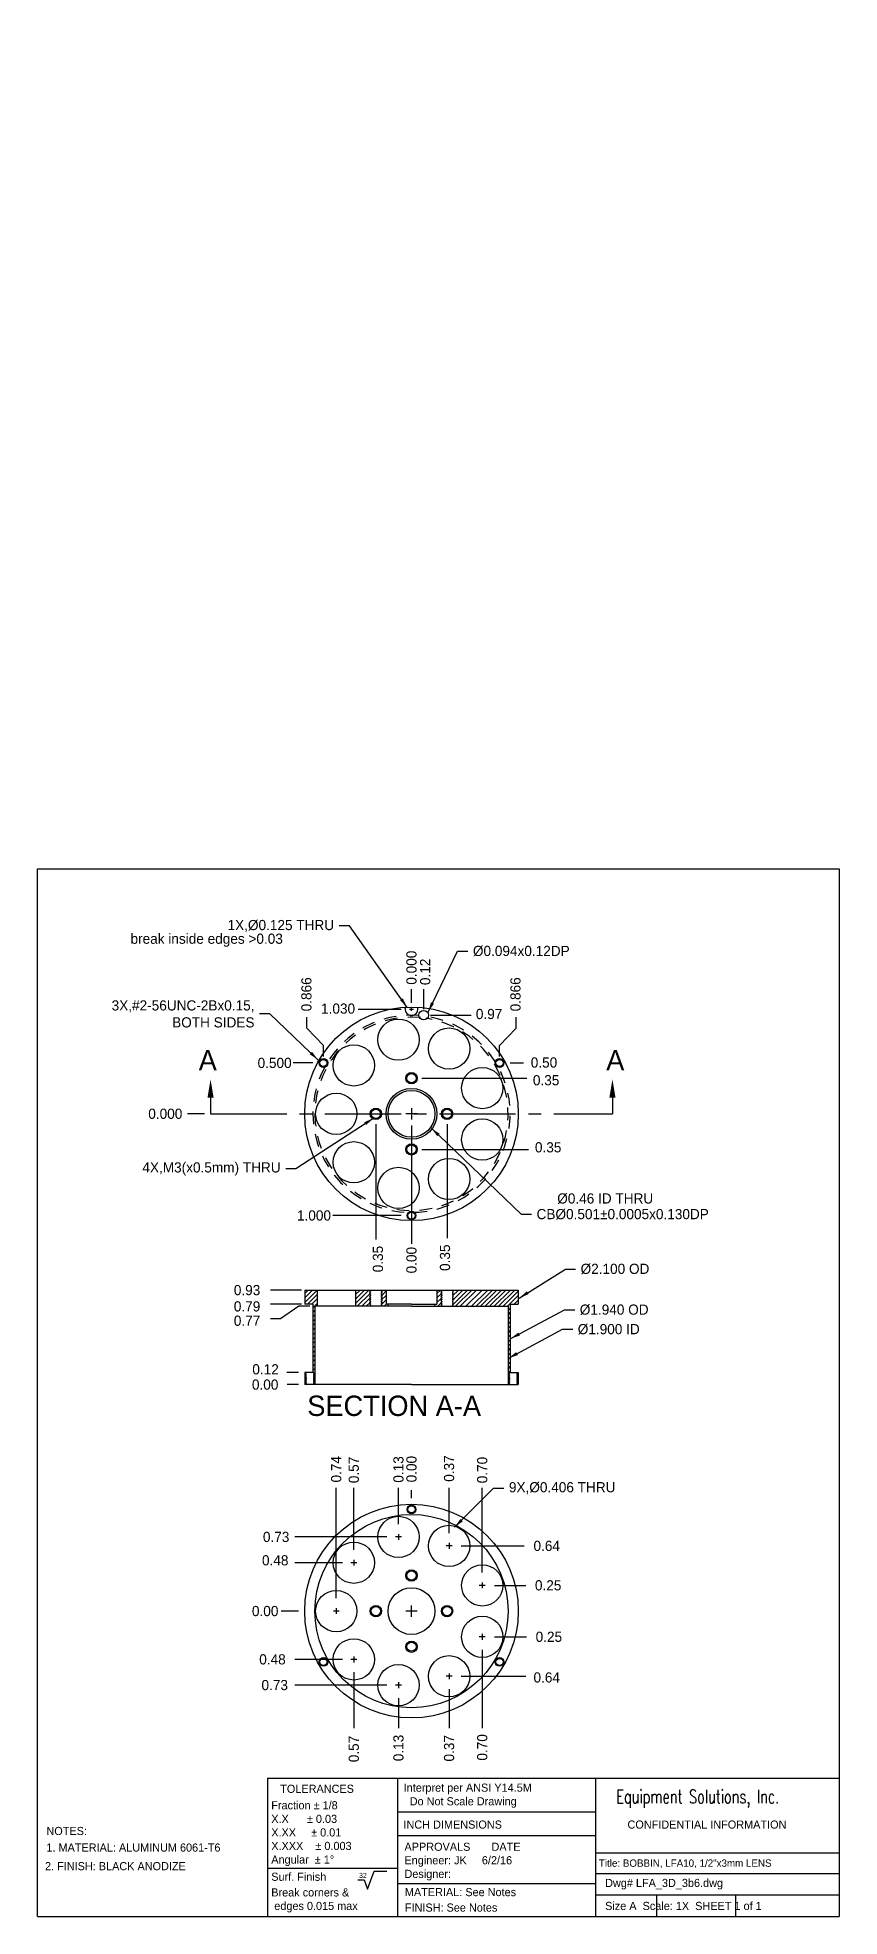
# Model space of a CAD drawing. Extents: x 4.6 to 12.5, y -12.5 to 6.
import ezdxf

# ---------------------------------------------------------------- set-up
doc = ezdxf.new("R2010")
doc.units = 0
doc.header["$MEASUREMENT"] = 0
doc.linetypes.add('CENTER2', pattern=[1.125, 0.75, -0.125, 0.125, -0.125])
doc.linetypes.add('HIDDEN2', pattern=[0.1875, 0.125, -0.0625])
doc.layers.get('0').update_dxf_attribs({"linetype": 'CONTINUOUS'})
for name, color, linetype in [('FASTENERS', 1, 'CONTINUOUS'), ('OBJECT', 7, 'CONTINUOUS'), ('TEXT', 1, 'CONTINUOUS')]:
    doc.layers.add(name, color=color, linetype=linetype)
doc.styles.add('ROMANC', font='romanc', dxfattribs={"width": 0.7, "height": 0.1})
doc.dimstyles.get("Standard").update_dxf_attribs({"dimtxt": 0.18, "dimasz": 0.18, "dimexe": 0.18, "dimexo": 0.0625, "dimgap": 0.09, "dimtad": 0, "dimtih": 1, "dimtoh": 1, "dimdec": 4, "dimzin": 0, "dimdsep": 46, "dimtxsty": 'STANDARD', "dimcen": 0.09, "dimadec": 0, "dimazin": 0, "dimtfac": 1, "dimtdec": 4, "dimtofl": 0, "dimtmove": 0, "dimatfit": 3, "dimfxl": 1, "dimtolj": 1, "dimtzin": 0, "dimarcsym": 0})

msp = doc.modelspace()

# ---------------------------------------------------------------- linework, layer by layer
for p, q in [((4.592, -12.511), (4.592, -2.211)), ((4.592, -2.211), (12.475, -2.211)), ((12.475, -2.211), (12.475, -12.511)), ((6.853, -11.153), (12.475, -11.153)), ((6.853, -11.153), (6.853, -12.511)), ((8.133, -11.153), (8.133, -12.511)), ((10.08, -11.153), (10.08, -12.511)), ((12.475, -11.153), (12.475, -12.511)), ((8.133, -11.484), (10.08, -11.484)), ((8.133, -11.715), (10.08, -11.715)), ((10.08, -11.885), (12.475, -11.885)), ((6.853, -12.038), (8.133, -12.038)), ((7.742, -12.153), (7.804, -12.153)), ((7.804, -12.153), (7.837, -12.244)), ((7.837, -12.244), (7.903, -12.067)), ((7.903, -12.067), (8.028, -12.067)), ((8.133, -12.189), (10.08, -12.189)), ((10.08, -12.089), (12.475, -12.089)), ((10.08, -12.298), (12.477, -12.298)), ((10.679, -12.298), (10.679, -12.511)), ((11.455, -12.298), (11.455, -12.511)), ((4.592, -12.511), (12.475, -12.511))]:
    msp.add_line(p, q)
at = {"layer": 'FASTENERS'}
for p, q in [((7.219, -6.473), (7.341, -6.352)), ((7.219, -6.429), (7.297, -6.352)), ((7.219, -6.385), (7.252, -6.352)), ((7.245, -6.492), (7.341, -6.395)), ((7.289, -6.492), (7.341, -6.439)), ((7.717, -6.397), (7.763, -6.352)), ((7.717, -6.485), (7.851, -6.352)), ((7.717, -6.441), (7.807, -6.352)), ((7.735, -6.512), (7.862, -6.385)), ((7.78, -6.512), (7.867, -6.424)), ((7.971, -6.408), (7.978, -6.401)), ((7.975, -6.449), (8.019, -6.404)), ((7.979, -6.401), (8.019, -6.36)), ((7.979, -6.489), (8.019, -6.449)), ((8.519, -6.386), (8.554, -6.352)), ((8.519, -6.43), (8.564, -6.386)), ((8.519, -6.475), (8.56, -6.434)), ((8.562, -6.432), (8.567, -6.427)), ((8.671, -6.499), (8.819, -6.352)), ((8.672, -6.41), (8.731, -6.352)), ((8.677, -6.45), (8.775, -6.352)), ((8.703, -6.512), (8.863, -6.352)), ((8.748, -6.512), (8.908, -6.352)), ((8.804, -6.512), (8.964, -6.352)), ((8.86, -6.512), (9.02, -6.352)), ((8.904, -6.512), (9.064, -6.352)), ((8.949, -6.512), (9.109, -6.352)), ((8.993, -6.512), (9.153, -6.352)), ((9.037, -6.512), (9.197, -6.352)), ((9.081, -6.512), (9.241, -6.352)), ((9.125, -6.512), (9.285, -6.352)), ((9.17, -6.512), (9.319, -6.362)), ((9.214, -6.512), (9.319, -6.406)), ((9.278, -6.492), (9.319, -6.45)), ((7.299, -6.526), (7.341, -6.484)), ((7.299, -6.57), (7.318, -6.552)), ((7.299, -6.614), (7.319, -6.594)), ((7.299, -6.658), (7.318, -6.64)), ((7.318, -6.552), (7.319, -6.55)), ((7.824, -6.512), (7.861, -6.474)), ((8.001, -6.512), (8.021, -6.492)), ((8.527, -6.512), (8.563, -6.475)), ((9.219, -6.55), (9.239, -6.53)), ((9.219, -6.594), (9.239, -6.574)), ((9.219, -6.639), (9.239, -6.619)), ((7.299, -6.702), (7.319, -6.682)), ((7.299, -6.747), (7.318, -6.728)), ((7.299, -6.791), (7.319, -6.771)), ((7.299, -6.835), (7.318, -6.817)), ((9.219, -6.683), (9.239, -6.663)), ((9.219, -6.727), (9.239, -6.707)), ((9.219, -6.771), (9.239, -6.751)), ((9.219, -6.815), (9.239, -6.795)), ((7.299, -6.879), (7.319, -6.859)), ((7.299, -6.923), (7.318, -6.905)), ((7.299, -6.968), (7.319, -6.948)), ((7.299, -7.012), (7.318, -6.993)), ((9.219, -6.86), (9.239, -6.84)), ((9.219, -6.904), (9.239, -6.884)), ((9.219, -6.948), (9.239, -6.928)), ((9.219, -6.992), (9.239, -6.972)), ((9.219, -7.036), (9.239, -7.016)), ((7.299, -7.056), (7.319, -7.036)), ((7.299, -7.1), (7.318, -7.082)), ((7.299, -7.144), (7.319, -7.124)), ((7.309, -7.179), (7.318, -7.17)), ((9.219, -7.081), (9.239, -7.061)), ((9.219, -7.125), (9.239, -7.105)), ((9.219, -7.169), (9.239, -7.149)), ((7.308, -7.224), (7.319, -7.213)), ((7.308, -7.268), (7.319, -7.257)), ((9.219, -7.213), (9.227, -7.205)), ((9.219, -7.257), (9.227, -7.25))]:
    msp.add_line(p, q, dxfattribs=at)
at = {"layer": 'OBJECT'}
for p, q in [((8.207, -3.583), (8.207, -3.571)), ((8.332, -3.583), (8.332, -3.571)), ((7.219, -6.352), (9.319, -6.352)), ((7.219, -6.352), (7.219, -6.492)), ((7.341, -6.352), (7.341, -6.512)), ((7.717, -6.352), (7.717, -6.512)), ((7.86, -6.365), (7.86, -6.352)), ((7.86, -6.365), (7.867, -6.371)), ((7.86, -6.38), (7.867, -6.374)), ((7.86, -6.383), (7.86, -6.38)), ((7.86, -6.383), (7.867, -6.389)), ((7.86, -6.398), (7.867, -6.392)), ((7.86, -6.401), (7.86, -6.398)), ((7.86, -6.401), (7.867, -6.407)), ((7.86, -6.416), (7.867, -6.41)), ((7.86, -6.419), (7.86, -6.416)), ((7.86, -6.419), (7.867, -6.425)), ((7.86, -6.434), (7.867, -6.428)), ((7.86, -6.437), (7.86, -6.434)), ((7.86, -6.437), (7.867, -6.443)), ((7.86, -6.452), (7.867, -6.446)), ((7.86, -6.455), (7.86, -6.452)), ((7.86, -6.455), (7.867, -6.461)), ((7.86, -6.47), (7.867, -6.464)), ((7.867, -6.371), (7.867, -6.374)), ((7.867, -6.389), (7.867, -6.392)), ((7.867, -6.407), (7.867, -6.41)), ((7.867, -6.425), (7.867, -6.428)), ((7.867, -6.443), (7.867, -6.446)), ((7.867, -6.461), (7.867, -6.464)), ((7.979, -6.365), (7.971, -6.371)), ((7.971, -6.371), (7.971, -6.374)), ((7.979, -6.38), (7.971, -6.374)), ((7.979, -6.383), (7.971, -6.389)), ((7.971, -6.389), (7.971, -6.392)), ((7.979, -6.398), (7.971, -6.392)), ((7.979, -6.401), (7.971, -6.407)), ((7.971, -6.407), (7.971, -6.41)), ((7.979, -6.416), (7.971, -6.41)), ((7.979, -6.419), (7.971, -6.425)), ((7.971, -6.425), (7.971, -6.428)), ((7.979, -6.434), (7.971, -6.428)), ((7.979, -6.437), (7.971, -6.443)), ((7.971, -6.443), (7.971, -6.446)), ((7.979, -6.452), (7.971, -6.446)), ((7.979, -6.455), (7.971, -6.461)), ((7.971, -6.461), (7.971, -6.464)), ((7.979, -6.47), (7.971, -6.464)), ((7.979, -6.365), (7.979, -6.352)), ((7.979, -6.383), (7.979, -6.38)), ((7.979, -6.401), (7.979, -6.398)), ((7.979, -6.419), (7.979, -6.416)), ((7.979, -6.437), (7.979, -6.434)), ((7.979, -6.455), (7.979, -6.452)), ((8.019, -6.352), (8.019, -6.492)), ((8.519, -6.352), (8.519, -6.492)), ((8.56, -6.365), (8.56, -6.352)), ((8.56, -6.365), (8.567, -6.371)), ((8.56, -6.38), (8.567, -6.374)), ((8.56, -6.383), (8.56, -6.38)), ((8.56, -6.383), (8.567, -6.389)), ((8.56, -6.398), (8.567, -6.392)), ((8.56, -6.401), (8.56, -6.398)), ((8.56, -6.401), (8.567, -6.407)), ((8.56, -6.416), (8.567, -6.41)), ((8.56, -6.419), (8.56, -6.416)), ((8.56, -6.419), (8.567, -6.425)), ((8.56, -6.434), (8.567, -6.428)), ((8.56, -6.437), (8.56, -6.434)), ((8.56, -6.437), (8.567, -6.443)), ((8.56, -6.452), (8.567, -6.446)), ((8.56, -6.455), (8.56, -6.452)), ((8.56, -6.455), (8.567, -6.461)), ((8.56, -6.47), (8.567, -6.464)), ((8.567, -6.371), (8.567, -6.374)), ((8.567, -6.389), (8.567, -6.392)), ((8.567, -6.407), (8.567, -6.41)), ((8.567, -6.425), (8.567, -6.428)), ((8.567, -6.443), (8.567, -6.446)), ((8.567, -6.461), (8.567, -6.464)), ((8.679, -6.365), (8.671, -6.371)), ((8.671, -6.371), (8.671, -6.374)), ((8.679, -6.38), (8.671, -6.374)), ((8.679, -6.383), (8.671, -6.389)), ((8.671, -6.389), (8.671, -6.392)), ((8.679, -6.398), (8.671, -6.392)), ((8.679, -6.401), (8.671, -6.407)), ((8.671, -6.407), (8.671, -6.41)), ((8.679, -6.416), (8.671, -6.41)), ((8.679, -6.419), (8.671, -6.425)), ((8.671, -6.425), (8.671, -6.428)), ((8.679, -6.434), (8.671, -6.428)), ((8.679, -6.437), (8.671, -6.443)), ((8.671, -6.443), (8.671, -6.446)), ((8.679, -6.452), (8.671, -6.446)), ((8.679, -6.455), (8.671, -6.461)), ((8.671, -6.461), (8.671, -6.464)), ((8.679, -6.47), (8.671, -6.464)), ((8.679, -6.365), (8.679, -6.352)), ((8.679, -6.383), (8.679, -6.38)), ((8.679, -6.401), (8.679, -6.398)), ((8.679, -6.419), (8.679, -6.416)), ((8.679, -6.437), (8.679, -6.434)), ((8.679, -6.455), (8.679, -6.452)), ((9.319, -6.352), (9.319, -6.492)), ((7.299, -6.492), (7.219, -6.492)), ((7.299, -6.492), (7.299, -7.162)), ((8.269, -6.512), (7.319, -6.512)), ((7.319, -6.512), (7.319, -7.282)), ((7.86, -6.473), (7.86, -6.47)), ((7.86, -6.473), (7.867, -6.479)), ((7.86, -6.488), (7.867, -6.482)), ((7.86, -6.491), (7.86, -6.488)), ((7.86, -6.491), (7.867, -6.497)), ((7.86, -6.506), (7.867, -6.5)), ((7.86, -6.512), (7.86, -6.506)), ((7.867, -6.479), (7.867, -6.482)), ((7.867, -6.497), (7.867, -6.5)), ((7.979, -6.473), (7.971, -6.479)), ((7.971, -6.479), (7.971, -6.482)), ((7.979, -6.488), (7.971, -6.482)), ((7.979, -6.491), (7.971, -6.497)), ((7.971, -6.497), (7.971, -6.5)), ((7.979, -6.506), (7.971, -6.5)), ((7.979, -6.473), (7.979, -6.47)), ((7.979, -6.491), (7.979, -6.488)), ((7.979, -6.512), (7.979, -6.506)), ((8.269, -6.492), (8.019, -6.492)), ((8.039, -6.512), (8.039, -6.492)), ((8.269, -6.492), (8.519, -6.492)), ((8.269, -6.512), (9.219, -6.512)), ((8.499, -6.512), (8.499, -6.492)), ((8.56, -6.473), (8.56, -6.47)), ((8.56, -6.473), (8.567, -6.479)), ((8.56, -6.488), (8.567, -6.482)), ((8.56, -6.491), (8.56, -6.488)), ((8.56, -6.491), (8.567, -6.497)), ((8.56, -6.506), (8.567, -6.5)), ((8.56, -6.512), (8.56, -6.506)), ((8.567, -6.479), (8.567, -6.482)), ((8.567, -6.497), (8.567, -6.5)), ((8.679, -6.473), (8.671, -6.479)), ((8.671, -6.479), (8.671, -6.482)), ((8.679, -6.488), (8.671, -6.482)), ((8.679, -6.491), (8.671, -6.497)), ((8.671, -6.497), (8.671, -6.5)), ((8.679, -6.506), (8.671, -6.5)), ((8.679, -6.473), (8.679, -6.47)), ((8.679, -6.491), (8.679, -6.488)), ((8.679, -6.512), (8.679, -6.506)), ((9.219, -6.512), (9.219, -7.282)), ((9.239, -6.492), (9.239, -7.162)), ((9.239, -6.492), (9.319, -6.492)), ((7.31, -7.162), (7.219, -7.162)), ((7.219, -7.162), (7.219, -7.282)), ((7.234, -7.166), (7.227, -7.169)), ((7.227, -7.172), (7.227, -7.169)), ((7.234, -7.175), (7.227, -7.172)), ((7.234, -7.177), (7.227, -7.18)), ((7.227, -7.183), (7.227, -7.18)), ((7.234, -7.186), (7.227, -7.183)), ((7.234, -7.189), (7.227, -7.192)), ((7.227, -7.195), (7.227, -7.192)), ((7.234, -7.198), (7.227, -7.195)), ((7.234, -7.2), (7.227, -7.202)), ((7.227, -7.206), (7.227, -7.202)), ((7.234, -7.164), (7.229, -7.162)), ((7.234, -7.164), (7.234, -7.166)), ((7.234, -7.175), (7.234, -7.177)), ((7.234, -7.186), (7.234, -7.189)), ((7.234, -7.198), (7.234, -7.2)), ((7.304, -7.164), (7.31, -7.162)), ((7.304, -7.164), (7.304, -7.166)), ((7.304, -7.166), (7.312, -7.169)), ((7.304, -7.175), (7.312, -7.172)), ((7.304, -7.175), (7.304, -7.177)), ((7.304, -7.177), (7.312, -7.18)), ((7.304, -7.186), (7.312, -7.183)), ((7.304, -7.186), (7.304, -7.189)), ((7.304, -7.189), (7.312, -7.192)), ((7.304, -7.198), (7.312, -7.195)), ((7.304, -7.198), (7.304, -7.2)), ((7.304, -7.2), (7.312, -7.202)), ((7.312, -7.172), (7.312, -7.169)), ((7.312, -7.183), (7.312, -7.18)), ((7.312, -7.195), (7.312, -7.192)), ((7.312, -7.206), (7.312, -7.202)), ((9.234, -7.166), (9.227, -7.169)), ((9.227, -7.172), (9.227, -7.169)), ((9.234, -7.175), (9.227, -7.172)), ((9.234, -7.177), (9.227, -7.18)), ((9.227, -7.183), (9.227, -7.18)), ((9.234, -7.186), (9.227, -7.183)), ((9.234, -7.189), (9.227, -7.192)), ((9.227, -7.195), (9.227, -7.192)), ((9.234, -7.198), (9.227, -7.195)), ((9.234, -7.2), (9.227, -7.202)), ((9.227, -7.206), (9.227, -7.202)), ((9.229, -7.162), (9.319, -7.162)), ((9.234, -7.164), (9.229, -7.162)), ((9.234, -7.164), (9.234, -7.166)), ((9.234, -7.175), (9.234, -7.177)), ((9.234, -7.186), (9.234, -7.189)), ((9.234, -7.198), (9.234, -7.2)), ((9.304, -7.164), (9.31, -7.162)), ((9.304, -7.164), (9.304, -7.166)), ((9.304, -7.166), (9.312, -7.169)), ((9.304, -7.175), (9.312, -7.172)), ((9.304, -7.175), (9.304, -7.177)), ((9.304, -7.177), (9.312, -7.18)), ((9.304, -7.186), (9.312, -7.183)), ((9.304, -7.186), (9.304, -7.189)), ((9.304, -7.189), (9.312, -7.192)), ((9.304, -7.198), (9.312, -7.195)), ((9.304, -7.198), (9.304, -7.2)), ((9.304, -7.2), (9.312, -7.202)), ((9.312, -7.172), (9.312, -7.169)), ((9.312, -7.183), (9.312, -7.18)), ((9.312, -7.195), (9.312, -7.192)), ((9.312, -7.206), (9.312, -7.202)), ((9.319, -7.162), (9.319, -7.282)), ((8.269, -7.282), (7.219, -7.282)), ((7.234, -7.208), (7.227, -7.206)), ((7.234, -7.211), (7.227, -7.214)), ((7.227, -7.217), (7.227, -7.214)), ((7.234, -7.22), (7.227, -7.217)), ((7.234, -7.222), (7.227, -7.225)), ((7.227, -7.228), (7.227, -7.225)), ((7.234, -7.231), (7.227, -7.228)), ((7.234, -7.234), (7.227, -7.236)), ((7.227, -7.24), (7.227, -7.236)), ((7.234, -7.242), (7.227, -7.24)), ((7.234, -7.245), (7.227, -7.248)), ((7.227, -7.251), (7.227, -7.248)), ((7.234, -7.254), (7.227, -7.251)), ((7.234, -7.257), (7.227, -7.259)), ((7.227, -7.263), (7.227, -7.259)), ((7.234, -7.265), (7.227, -7.263)), ((7.234, -7.268), (7.227, -7.27)), ((7.227, -7.274), (7.227, -7.27)), ((7.234, -7.276), (7.227, -7.274)), ((7.234, -7.208), (7.234, -7.211)), ((7.234, -7.22), (7.234, -7.222)), ((7.234, -7.231), (7.234, -7.234)), ((7.234, -7.242), (7.234, -7.245)), ((7.234, -7.254), (7.234, -7.257)), ((7.234, -7.265), (7.234, -7.268)), ((7.234, -7.276), (7.234, -7.282)), ((7.304, -7.208), (7.312, -7.206)), ((7.304, -7.208), (7.304, -7.211)), ((7.304, -7.211), (7.312, -7.214)), ((7.304, -7.22), (7.312, -7.217)), ((7.304, -7.22), (7.304, -7.222)), ((7.304, -7.222), (7.312, -7.225)), ((7.304, -7.231), (7.312, -7.228)), ((7.304, -7.231), (7.304, -7.234)), ((7.304, -7.234), (7.312, -7.236)), ((7.304, -7.242), (7.312, -7.24)), ((7.304, -7.242), (7.304, -7.245)), ((7.304, -7.245), (7.312, -7.248)), ((7.304, -7.254), (7.312, -7.251)), ((7.304, -7.254), (7.304, -7.257)), ((7.304, -7.257), (7.312, -7.259)), ((7.304, -7.265), (7.312, -7.263)), ((7.304, -7.265), (7.304, -7.268)), ((7.304, -7.268), (7.312, -7.27)), ((7.304, -7.276), (7.312, -7.274)), ((7.304, -7.276), (7.304, -7.282)), ((7.312, -7.217), (7.312, -7.214)), ((7.312, -7.228), (7.312, -7.225)), ((7.312, -7.24), (7.312, -7.236)), ((7.312, -7.251), (7.312, -7.248)), ((7.312, -7.263), (7.312, -7.259)), ((7.312, -7.274), (7.312, -7.27)), ((8.269, -7.282), (9.319, -7.282)), ((9.234, -7.208), (9.227, -7.206)), ((9.234, -7.211), (9.227, -7.214)), ((9.227, -7.217), (9.227, -7.214)), ((9.234, -7.22), (9.227, -7.217)), ((9.234, -7.222), (9.227, -7.225)), ((9.227, -7.228), (9.227, -7.225)), ((9.234, -7.231), (9.227, -7.228)), ((9.234, -7.234), (9.227, -7.236)), ((9.227, -7.24), (9.227, -7.236)), ((9.234, -7.242), (9.227, -7.24)), ((9.234, -7.245), (9.227, -7.248)), ((9.227, -7.251), (9.227, -7.248)), ((9.234, -7.254), (9.227, -7.251)), ((9.234, -7.257), (9.227, -7.259)), ((9.227, -7.263), (9.227, -7.259)), ((9.234, -7.265), (9.227, -7.263)), ((9.234, -7.268), (9.227, -7.27)), ((9.227, -7.274), (9.227, -7.27)), ((9.234, -7.276), (9.227, -7.274)), ((9.234, -7.208), (9.234, -7.211)), ((9.234, -7.22), (9.234, -7.222)), ((9.234, -7.231), (9.234, -7.234)), ((9.234, -7.242), (9.234, -7.245)), ((9.234, -7.254), (9.234, -7.257)), ((9.234, -7.265), (9.234, -7.268)), ((9.234, -7.276), (9.234, -7.282)), ((9.304, -7.208), (9.312, -7.206)), ((9.304, -7.208), (9.304, -7.211)), ((9.304, -7.211), (9.312, -7.214)), ((9.304, -7.22), (9.312, -7.217)), ((9.304, -7.22), (9.304, -7.222)), ((9.304, -7.222), (9.312, -7.225)), ((9.304, -7.231), (9.312, -7.228)), ((9.304, -7.231), (9.304, -7.234)), ((9.304, -7.234), (9.312, -7.236)), ((9.304, -7.242), (9.312, -7.24)), ((9.304, -7.242), (9.304, -7.245)), ((9.304, -7.245), (9.312, -7.248)), ((9.304, -7.254), (9.312, -7.251)), ((9.304, -7.254), (9.304, -7.257)), ((9.304, -7.257), (9.312, -7.259)), ((9.304, -7.265), (9.312, -7.263)), ((9.304, -7.265), (9.304, -7.268)), ((9.304, -7.268), (9.312, -7.27)), ((9.304, -7.276), (9.312, -7.274)), ((9.304, -7.276), (9.304, -7.282)), ((9.312, -7.217), (9.312, -7.214)), ((9.312, -7.228), (9.312, -7.225)), ((9.312, -7.24), (9.312, -7.236)), ((9.312, -7.251), (9.312, -7.248)), ((9.312, -7.263), (9.312, -7.259)), ((9.312, -7.274), (9.312, -7.27))]:
    msp.add_line(p, q, dxfattribs=at)
for centre, radius in [((8.269, -4.619), 1.05), ((8.141, -3.89), 0.203), ((8.389, -3.649), 0.047), ((8.639, -3.978), 0.203), ((7.702, -4.143), 0.203), ((7.403, -4.119), 0.043), ((7.403, -4.119), 0.035), ((8.269, -4.269), 0.0559), ((8.269, -4.269), 0.0455), ((8.965, -4.366), 0.203), ((9.135, -4.119), 0.043), ((9.135, -4.119), 0.035), ((7.529, -4.619), 0.203), ((8.269, -4.619), 0.25), ((8.269, -4.619), 0.23), ((7.919, -4.619), 0.0559), ((7.919, -4.619), 0.0455), ((8.619, -4.619), 0.0559), ((8.619, -4.619), 0.0455), ((8.965, -4.872), 0.203), ((7.702, -5.095), 0.203), ((8.269, -4.969), 0.0559), ((8.269, -4.969), 0.0455), ((8.141, -5.348), 0.203), ((8.639, -5.26), 0.203), ((8.269, -5.619), 0.043), ((8.269, -5.619), 0.035), ((8.269, -9.509), 1.05), ((8.269, -8.509), 0.043), ((8.269, -8.509), 0.035), ((8.269, -9.509), 0.95), ((8.141, -8.78), 0.203), ((8.639, -8.868), 0.203), ((7.702, -9.033), 0.203), ((8.965, -9.256), 0.203), ((8.269, -9.159), 0.0559), ((8.269, -9.159), 0.0455), ((7.529, -9.509), 0.203), ((8.269, -9.509), 0.23), ((7.919, -9.509), 0.0559), ((7.919, -9.509), 0.0455), ((8.619, -9.509), 0.0559), ((8.619, -9.509), 0.0455), ((8.965, -9.762), 0.203), ((7.702, -9.984), 0.203), ((7.403, -10.009), 0.043), ((7.403, -10.009), 0.035), ((8.269, -9.859), 0.0559), ((8.269, -9.859), 0.0455), ((8.639, -10.15), 0.203), ((9.135, -10.009), 0.043), ((9.135, -10.009), 0.035), ((8.141, -10.237), 0.203)]:
    msp.add_circle(centre, radius, dxfattribs=at)
at = {"layer": 'OBJECT', "linetype": 'HIDDEN2'}
for radius, start, end in [(0.97, 85.5775, 80.4624), (0.95, 84.7079, 81.332)]:
    msp.add_arc((8.269, -4.619), radius, start, end, dxfattribs=at)
at = {"layer": 'OBJECT'}
for start, end in [(174.6283, 270), (270, 5.3717)]:
    msp.add_arc((8.269, -3.589), 0.063, start, end, dxfattribs=at)
at = {"layer": 'TEXT'}
for p, q in [((8.269, -3.529), (8.269, -3.393)), ((8.389, -3.59), (8.389, -3.393)), ((7.241, -3.776), (7.241, -3.669)), ((7.743, -3.589), (8.169, -3.589)), ((8.251, -3.589), (8.288, -3.589)), ((8.269, -3.607), (8.269, -3.571)), ((8.457, -3.649), (8.857, -3.649)), ((9.298, -3.776), (9.298, -3.669)), ((7.241, -3.776), (7.403, -3.948)), ((9.298, -3.776), (9.135, -3.948)), ((7.403, -4.055), (7.403, -3.948)), ((9.135, -4.055), (9.135, -3.948)), ((7.3, -4.119), (7.106, -4.119)), ((9.238, -4.119), (9.371, -4.119)), ((8.372, -4.269), (9.402, -4.269)), ((8.269, -4.563), (8.269, -4.675)), ((6.233, -4.619), (6.065, -4.619)), ((7.919, -4.722), (7.919, -5.855)), ((8.325, -4.619), (8.213, -4.619)), ((8.269, -4.735), (8.269, -5.897)), ((8.619, -4.722), (8.619, -5.842)), ((8.372, -4.969), (9.421, -4.969)), ((8.166, -5.619), (7.496, -5.619)), ((7.187, -6.352), (6.881, -6.352)), ((7.187, -6.492), (6.881, -6.492)), ((6.982, -6.636), (6.881, -6.636)), ((7.161, -6.512), (6.982, -6.636)), ((7.269, -6.512), (7.161, -6.512)), ((7.269, -6.512), (7.161, -6.512)), ((7.159, -7.162), (7.042, -7.162)), ((7.159, -7.282), (7.047, -7.282)), ((7.529, -9.382), (7.529, -8.298)), ((7.702, -8.906), (7.702, -8.298)), ((8.141, -8.653), (8.141, -8.298)), ((8.639, -8.741), (8.639, -8.298)), ((8.965, -9.128), (8.965, -8.298)), ((8.269, -8.399), (8.269, -8.32)), ((8.028, -8.78), (7.123, -8.78)), ((8.17, -8.78), (8.112, -8.78)), ((8.141, -8.751), (8.141, -8.809)), ((8.668, -8.868), (8.611, -8.868)), ((8.639, -8.839), (8.639, -8.897)), ((8.759, -8.868), (9.378, -8.868)), ((7.59, -9.033), (7.123, -9.033)), ((7.731, -9.033), (7.674, -9.033)), ((7.702, -9.004), (7.702, -9.062)), ((8.965, -9.227), (8.965, -9.284)), ((8.993, -9.256), (8.936, -9.256)), ((9.085, -9.256), (9.393, -9.256)), ((7.159, -9.509), (6.987, -9.509)), ((7.558, -9.509), (7.501, -9.509)), ((7.529, -9.48), (7.529, -9.537)), ((8.325, -9.509), (8.213, -9.509)), ((8.269, -9.565), (8.269, -9.453)), ((8.993, -9.762), (8.936, -9.762)), ((8.965, -9.733), (8.965, -9.79)), ((9.085, -9.762), (9.4, -9.762)), ((7.702, -9.956), (7.702, -10.013)), ((8.965, -9.889), (8.965, -10.659)), ((7.59, -9.984), (7.123, -9.984)), ((7.731, -9.984), (7.674, -9.984)), ((7.702, -10.111), (7.702, -10.659)), ((8.668, -10.15), (8.611, -10.15)), ((8.639, -10.121), (8.639, -10.178)), ((8.759, -10.15), (9.393, -10.15)), ((8.028, -10.237), (7.123, -10.237)), ((8.17, -10.237), (8.112, -10.237)), ((8.141, -10.209), (8.141, -10.266)), ((8.639, -10.277), (8.639, -10.659)), ((8.141, -10.365), (8.141, -10.659))]:
    msp.add_line(p, q, dxfattribs=at)
at = {"layer": 'TEXT', "linetype": 'CENTER2'}
for p, q in [((6.293, -4.46), (6.293, -4.619)), ((10.245, -4.46), (10.245, -4.619)), ((6.293, -4.619), (10.245, -4.619))]:
    msp.add_line(p, q, dxfattribs=at)
at = {"layer": 'TEXT'}
for points in [[(6.323, -4.46), (6.293, -4.28), (6.263, -4.46)], [(10.215, -4.46), (10.245, -4.28), (10.275, -4.46)]]:
    msp.add_solid(points, dxfattribs=at)

# ---------------------------------------------------------------- texts
msp.add_text('32', height=0.05).set_placement((7.753, -12.133))
at = {"layer": 'OBJECT'}
for s, height, p in [('TOLERANCES', 0.08, (6.978, -11.296)), ('Interpret per ANSI Y14.5M', 0.07998, (8.192, -11.285)), ('Fraction ± 1/8', 0.07998, (6.89, -11.458)), ('  Do Not Scale Drawing', 0.07998, (8.192, -11.419)), ('NOTES:', 0.08, (4.679, -11.711)), ('X.X      ± 0.03', 0.07998, (6.89, -11.592)), ('INCH DIMENSIONS', 0.07998, (8.19, -11.648)), ('CONFIDENTIAL INFORMATION', 0.07998, (10.393, -11.648)), ('1. MATERIAL: ALUMINUM 6061-T6', 0.07998, (4.679, -11.874)), ('X.XX     ± 0.01', 0.07998, (6.89, -11.725)), ('X.XXX    ± 0.003', 0.07998, (6.89, -11.858)), ('APPROVALS       DATE', 0.07998, (8.2, -11.866)), ('2. FINISH: BLACK ANODIZE', 0.07998, (4.665, -12.057)), ('Angular  ± 1°', 0.07998, (6.89, -11.992)), ('Engineer: JK     6/2/16', 0.07998, (8.2, -11.999)), ('Title: BOBBIN, LFA10, 1/2"x3mm LENS', 0.07198, (10.112, -12.023)), ('Surf. Finish ', 0.07998, (6.89, -12.161)), ('Designer: ', 0.08, (8.2, -12.133)), ('Dwg# LFA_3D_3b6.dwg', 0.07998, (10.173, -12.222)), ('Break corners &', 0.07998, (6.89, -12.315)), (' edges 0.015 max', 0.07998, (6.89, -12.448)), ('MATERIAL: See Notes', 0.07998, (8.204, -12.312)), ('Size A  Scale: 1X  SHEET 1 of 1', 0.07998, (10.173, -12.448)), ('FINISH: See Notes', 0.07998, (8.204, -12.464))]:
    msp.add_text(s, height=height, dxfattribs=at).set_placement(p)
at = {"layer": 'OBJECT', "style": 'ROMANC', "width": 0.7}
msp.add_text('Equipment Solutions, Inc.', height=0.1333, dxfattribs=at).set_placement((10.282, -11.399))
at = {"layer": 'OBJECT'}
for s, insert, char_height, attachment_point in [('\\A1;', (12.052, 5.964), 0.18, 4), ('\\A1; ', (7.242, 2.065), 0.1, 6)]:
    msp.add_mtext(s, dxfattribs=dict(at, insert=insert, char_height=char_height, attachment_point=attachment_point))
at = {"layer": 'TEXT', "char_height": 0.1}
for s, insert, attachment_point in [('1X,%%C0.125 THRU', (7.508, -2.772), 6), ('break inside edges >0.03', (5.506, -2.912), 4), ('%%C0.094x0.12DP', (8.873, -3.019), 4), ('3X,#2-56UNC-2Bx0.15,\\PBOTH SIDES', (6.725, -3.637), 6), ('\\A1;1.030', (7.547, -3.585), 5), ('0.97', (9.032, -3.638), 5), ('\\A1;0.50', (9.572, -4.115), 5), ('0.500', (6.923, -4.119), 5), ('0.35', (9.593, -4.289), 5), ('\\A1;0.000', (5.848, -4.619), 5), ('0.35', (9.613, -4.949), 5), ('4X,M3(x0.5mm) THRU', (6.982, -5.161), 6), ('%%C0.46 ID THRU', (10.646, -5.453), 6), ('1.000', (7.31, -5.619), 5), ('CB%%C0.501±0.0005x0.130DP', (9.499, -5.607), 4), ('%%C2.100 OD', (9.932, -6.145), 4), ('0.93', (6.652, -6.353), 5), ('0.79', (6.652, -6.513), 5), ('0.77', (6.652, -6.654), 5), ('%%C1.940 OD', (9.924, -6.546), 4), ('%%C1.900 ID', (9.904, -6.738), 4), ('0.12', (6.834, -7.132), 5), ('0.00', (6.83, -7.282), 5), ('9X,%%C0.406 THRU', (9.227, -8.3), 4), ('\\A1;0.73', (6.938, -8.78), 5), ('\\A1;0.64', (9.599, -8.868), 5), ('\\A1;0.48', (6.929, -9.01), 5), ('\\A1;0.25', (9.613, -9.256), 5), ('0.00', (6.83, -9.509), 5), ('\\A1;0.25', (9.62, -9.762), 5), ('\\A1;0.48', (6.902, -9.984), 5), ('\\A1;0.64', (9.599, -10.162), 5), ('\\A1;0.73', (6.924, -10.237), 5)]:
    msp.add_mtext(s, dxfattribs=dict(at, insert=insert, attachment_point=attachment_point))
at = {"layer": 'TEXT', "char_height": 0.1, "attachment_point": 5, "rotation": 90}
for s, insert in [('\\A1;0.000', (8.269, -3.182)), ('0.12', (8.404, -3.223)), ('0.866', (7.236, -3.444)), ('0.866', (9.292, -3.444)), ('0.35', (8.599, -6.034)), ('0.35', (7.939, -6.047)), ('0.00', (8.269, -6.058)), ('\\A1;0.74', (7.529, -8.114)), ('\\A1;0.57', (7.702, -8.121)), ('\\A1;0.13', (8.141, -8.116)), ('0.00', (8.269, -8.113)), ('\\A1;0.37', (8.639, -8.107)), ('\\A1;0.70', (8.965, -8.122)), ('\\A1;0.57', (7.702, -10.865)), ('\\A1;0.13', (8.141, -10.855)), ('\\A1;0.37', (8.639, -10.858)), ('\\A1;0.70', (8.965, -10.849))]:
    msp.add_mtext(s, dxfattribs=dict(at, insert=insert))
at = {"layer": 'TEXT', "extrusion": (0, 0, -1), "insert": (6.355, -3.992), "char_height": 0.2, "width": 0.3185, "attachment_point": 1, "text_direction": (-1, 0, 0)}
msp.add_mtext('A', dxfattribs=at)
at = {"layer": 'TEXT', "char_height": 0.2, "attachment_point": 1}
for s, insert, width in [('A', (10.184, -3.992), 0.3185), ('SECTION A-A', (7.244, -7.39), 2.17679)]:
    msp.add_mtext(s, dxfattribs=dict(at, insert=insert, width=width))

# ---------------------------------------------------------------- leaders
at = {"layer": 'TEXT', "annotation_type": 0, "has_hookline": 1}
for points, hookline_direction, text_width in [([(8.228, -3.575), (7.658, -2.772), (7.558, -2.772)], 1, 1.167), ([(8.432, -3.619), (8.723, -3.019), (8.823, -3.019)], 0, 1.05), ([(7.352, -4.09), (6.875, -3.637), (6.775, -3.637)], 1, 1.75), ([(7.897, -4.661), (7.132, -5.161), (7.032, -5.161)], 1, 1.567), ([(8.462, -4.758), (9.349, -5.607), (9.449, -5.607)], 0, 1.867), ([(9.328, -6.431), (9.782, -6.145), (9.882, -6.145)], 0, 0.733), ([(9.239, -6.832), (9.774, -6.546), (9.874, -6.546)], 0, 0.75), ([(9.219, -7.024), (9.754, -6.738), (9.854, -6.738)], 0, 0.7), ([(8.692, -8.685), (9.077, -8.3), (9.177, -8.3)], 0, 1.217)]:
    msp.add_leader(points, dimstyle='STANDARD', override={"dimtxt": 0.1, "dimasz": 0.1, "dimexe": 0.1, "dimexo": 0.06, "dimgap": 0.05, "dimdec": 3, "dimtdec": 1}, dxfattribs=dict(at, hookline_direction=hookline_direction, text_width=text_width))

doc.saveas('drawing.dxf')
